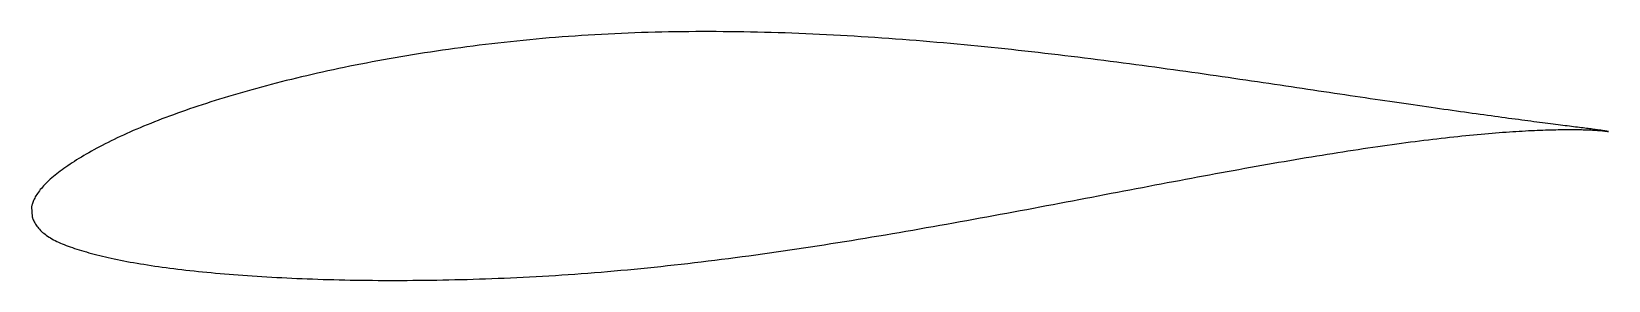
# Model space of a CAD drawing. Header units: metres. Extents: x -21.1 to 42.9, y -3.7 to 6.4.
import ezdxf

# ---------------------------------------------------------------- set-up
doc = ezdxf.new("R2010")
doc.units = ezdxf.units.M

msp = doc.modelspace()

# ---------------------------------------------------------------- linework, layer by layer
msp.add_lwpolyline([(42.898, 2.317), (42.897, 2.317), (42.893, 2.318), (42.887, 2.32), (42.879, 2.322), (42.867, 2.324), (42.854, 2.326), (42.838, 2.329), (42.819, 2.333), (42.798, 2.336), (42.775, 2.34), (42.749, 2.344), (42.721, 2.348), (42.69, 2.353), (42.657, 2.358), (42.621, 2.363), (42.583, 2.369), (42.543, 2.374), (42.5, 2.38), (42.454, 2.387), (42.406, 2.393), (42.356, 2.4), (42.304, 2.407), (42.249, 2.414), (42.191, 2.422), (42.131, 2.43), (42.069, 2.438), (42.004, 2.446), (41.937, 2.455), (41.868, 2.464), (41.796, 2.473), (41.722, 2.482), (41.645, 2.492), (41.566, 2.502), (41.485, 2.512), (41.401, 2.523), (41.315, 2.534), (41.227, 2.545), (41.136, 2.556), (41.043, 2.568), (40.948, 2.58), (40.85, 2.593), (40.75, 2.605), (40.648, 2.618), (40.543, 2.632), (40.437, 2.645), (40.327, 2.659), (40.216, 2.673), (40.103, 2.688), (39.987, 2.703), (39.868, 2.718), (39.748, 2.734), (39.626, 2.75), (39.501, 2.766), (39.374, 2.783), (39.244, 2.8), (39.113, 2.817), (38.98, 2.835), (38.844, 2.853), (38.706, 2.871), (38.566, 2.89), (38.424, 2.909), (38.279, 2.929), (38.133, 2.949), (37.984, 2.969), (37.834, 2.99), (37.681, 3.011), (37.526, 3.032), (37.369, 3.054), (37.211, 3.076), (37.05, 3.098), (36.887, 3.121), (36.722, 3.144), (36.555, 3.168), (36.386, 3.192), (36.215, 3.216), (36.042, 3.241), (35.867, 3.266), (35.691, 3.291), (35.512, 3.317), (35.331, 3.343), (35.149, 3.369), (34.965, 3.395), (34.778, 3.423), (34.59, 3.45), (34.4, 3.478), (34.209, 3.506), (34.015, 3.534), (33.82, 3.563), (33.623, 3.591), (33.424, 3.621), (33.223, 3.65), (33.021, 3.68), (32.817, 3.71), (32.611, 3.741), (32.404, 3.771), (32.195, 3.802), (31.984, 3.833), (31.772, 3.865), (31.558, 3.897), (31.342, 3.929), (31.125, 3.961), (30.906, 3.994), (30.686, 4.026), (30.464, 4.059), (30.241, 4.092), (30.016, 4.126), (29.79, 4.159), (29.562, 4.193), (29.333, 4.227), (29.102, 4.261), (28.87, 4.295), (28.637, 4.329), (28.402, 4.364), (28.166, 4.399), (27.928, 4.433), (27.689, 4.468), (27.449, 4.503), (27.208, 4.537), (26.965, 4.572), (26.721, 4.607), (26.476, 4.642), (26.23, 4.677), (25.982, 4.712), (25.733, 4.747), (25.484, 4.782), (25.233, 4.817), (24.98, 4.852), (24.727, 4.887), (24.473, 4.921), (24.218, 4.956), (23.961, 4.991), (23.704, 5.025), (23.446, 5.059), (23.187, 5.093), (22.926, 5.127), (22.665, 5.161), (22.403, 5.195), (22.14, 5.228), (21.876, 5.261), (21.612, 5.294), (21.346, 5.327), (21.08, 5.359), (20.813, 5.391), (20.545, 5.423), (20.277, 5.455), (20.007, 5.486), (19.737, 5.517), (19.467, 5.548), (19.195, 5.578), (18.923, 5.608), (18.651, 5.637), (18.378, 5.667), (18.104, 5.695), (17.83, 5.723), (17.555, 5.751), (17.28, 5.778), (17.004, 5.805), (16.728, 5.832), (16.451, 5.857), (16.174, 5.883), (15.897, 5.907), (15.619, 5.932), (15.34, 5.956), (15.062, 5.979), (14.783, 6.001), (14.504, 6.024), (14.225, 6.045), (13.945, 6.066), (13.665, 6.086), (13.385, 6.106), (13.105, 6.125), (12.824, 6.144), (12.544, 6.162), (12.263, 6.179), (11.982, 6.195), (11.701, 6.211), (11.421, 6.226), (11.14, 6.241), (10.859, 6.254), (10.578, 6.267), (10.297, 6.28), (10.016, 6.291), (9.736, 6.302), (9.455, 6.312), (9.175, 6.321), (8.894, 6.329), (8.614, 6.337), (8.334, 6.344), (8.054, 6.35), (7.775, 6.355), (7.496, 6.359), (7.217, 6.362), (6.938, 6.365), (6.66, 6.366), (6.382, 6.367), (6.104, 6.367), (5.827, 6.366), (5.55, 6.365), (5.274, 6.362), (4.998, 6.358), (4.722, 6.353), (4.447, 6.348), (4.173, 6.341), (3.899, 6.334), (3.626, 6.325), (3.353, 6.316), (3.081, 6.306), (2.809, 6.294), (2.538, 6.282), (2.268, 6.269), (1.998, 6.255), (1.729, 6.24), (1.461, 6.224), (1.194, 6.207), (0.927, 6.189), (0.662, 6.17), (0.397, 6.151), (0.132, 6.13), (-0.131, 6.109), (-0.394, 6.086), (-0.655, 6.063), (-0.916, 6.038), (-1.176, 6.013), (-1.434, 5.987), (-1.692, 5.96), (-1.949, 5.933), (-2.205, 5.904), (-2.46, 5.875), (-2.714, 5.844), (-2.967, 5.813), (-3.218, 5.782), (-3.469, 5.749), (-3.718, 5.716), (-3.967, 5.682), (-4.214, 5.647), (-4.46, 5.612), (-4.705, 5.576), (-4.949, 5.539), (-5.191, 5.502), (-5.432, 5.464), (-5.672, 5.425), (-5.911, 5.386), (-6.148, 5.346), (-6.384, 5.305), (-6.619, 5.264), (-6.852, 5.223), (-7.084, 5.18), (-7.315, 5.137), (-7.544, 5.094), (-7.772, 5.05), (-7.999, 5.006), (-8.224, 4.961), (-8.447, 4.915), (-8.669, 4.869), (-8.89, 4.822), (-9.109, 4.775), (-9.326, 4.728), (-9.542, 4.679), (-9.756, 4.631), (-9.969, 4.582), (-10.18, 4.532), (-10.39, 4.482), (-10.598, 4.432), (-10.804, 4.381), (-11.009, 4.33), (-11.212, 4.278), (-11.413, 4.226), (-11.612, 4.173), (-11.81, 4.12), (-12.006, 4.067), (-12.201, 4.014), (-12.393, 3.96), (-12.584, 3.905), (-12.773, 3.851), (-12.96, 3.796), (-13.146, 3.741), (-13.329, 3.685), (-13.511, 3.63), (-13.691, 3.574), (-13.869, 3.518), (-14.045, 3.461), (-14.219, 3.405), (-14.392, 3.348), (-14.562, 3.291), (-14.731, 3.233), (-14.897, 3.176), (-15.061, 3.118), (-15.224, 3.06), (-15.385, 3.002), (-15.543, 2.944), (-15.7, 2.886), (-15.854, 2.827), (-16.007, 2.769), (-16.157, 2.71), (-16.306, 2.651), (-16.452, 2.592), (-16.596, 2.533), (-16.738, 2.474), (-16.878, 2.415), (-17.016, 2.355), (-17.152, 2.296), (-17.286, 2.237), (-17.417, 2.177), (-17.547, 2.117), (-17.674, 2.058), (-17.799, 1.998), (-17.922, 1.938), (-18.043, 1.878), (-18.161, 1.819), (-18.277, 1.759), (-18.392, 1.699), (-18.503, 1.639), (-18.613, 1.579), (-18.72, 1.52), (-18.826, 1.46), (-18.928, 1.401), (-19.029, 1.342), (-19.127, 1.283), (-19.224, 1.224), (-19.317, 1.166), (-19.409, 1.108), (-19.498, 1.05), (-19.585, 0.992), (-19.67, 0.935), (-19.752, 0.878), (-19.832, 0.822), (-19.91, 0.766), (-19.985, 0.71), (-20.058, 0.655), (-20.129, 0.6), (-20.197, 0.545), (-20.263, 0.491), (-20.327, 0.437), (-20.388, 0.383), (-20.447, 0.33), (-20.504, 0.277), (-20.558, 0.224), (-20.61, 0.171), (-20.659, 0.119), (-20.707, 0.067), (-20.751, 0.016), (-20.793, -0.036), (-20.833, -0.087), (-20.871, -0.137), (-20.906, -0.187), (-20.939, -0.236), (-20.969, -0.285), (-20.997, -0.333), (-21.022, -0.381), (-21.045, -0.427), (-21.066, -0.472), (-21.085, -0.516), (-21.101, -0.558), (-21.114, -0.597), (-21.126, -0.634), (-21.135, -0.667), (-21.142, -0.696), (-21.147, -0.718), (-21.15, -0.732), (-21.129, -1.141), (-21.128, -1.144), (-21.123, -1.154), (-21.117, -1.17), (-21.107, -1.192), (-21.094, -1.224), (-21.079, -1.26), (-21.061, -1.3), (-21.04, -1.342), (-21.017, -1.385), (-20.991, -1.428), (-20.963, -1.472), (-20.933, -1.515), (-20.9, -1.559), (-20.865, -1.601), (-20.827, -1.643), (-20.787, -1.685), (-20.745, -1.726), (-20.7, -1.766), (-20.653, -1.805), (-20.603, -1.844), (-20.551, -1.882), (-20.497, -1.92), (-20.44, -1.957), (-20.381, -1.993), (-20.32, -2.029), (-20.256, -2.064), (-20.19, -2.098), (-20.122, -2.132), (-20.051, -2.165), (-19.978, -2.198), (-19.903, -2.23), (-19.825, -2.262), (-19.745, -2.293), (-19.662, -2.324), (-19.577, -2.354), (-19.49, -2.385), (-19.401, -2.415), (-19.309, -2.445), (-19.215, -2.474), (-19.119, -2.504), (-19.021, -2.533), (-18.92, -2.562), (-18.817, -2.591), (-18.711, -2.62), (-18.604, -2.648), (-18.494, -2.676), (-18.382, -2.704), (-18.267, -2.732), (-18.151, -2.759), (-18.032, -2.787), (-17.911, -2.814), (-17.788, -2.84), (-17.663, -2.866), (-17.535, -2.892), (-17.405, -2.918), (-17.274, -2.943), (-17.14, -2.968), (-17.003, -2.992), (-16.865, -3.016), (-16.725, -3.039), (-16.583, -3.062), (-16.438, -3.085), (-16.292, -3.108), (-16.143, -3.13), (-15.992, -3.151), (-15.84, -3.172), (-15.685, -3.193), (-15.528, -3.214), (-15.369, -3.234), (-15.208, -3.254), (-15.046, -3.273), (-14.881, -3.292), (-14.714, -3.31), (-14.546, -3.329), (-14.375, -3.347), (-14.203, -3.364), (-14.028, -3.381), (-13.852, -3.398), (-13.674, -3.415), (-13.494, -3.431), (-13.312, -3.446), (-13.128, -3.461), (-12.943, -3.476), (-12.755, -3.49), (-12.566, -3.504), (-12.375, -3.518), (-12.183, -3.531), (-11.988, -3.544), (-11.792, -3.556), (-11.594, -3.568), (-11.394, -3.58), (-11.193, -3.591), (-10.99, -3.601), (-10.786, -3.612), (-10.579, -3.621), (-10.371, -3.631), (-10.162, -3.64), (-9.951, -3.648), (-9.738, -3.656), (-9.524, -3.663), (-9.308, -3.67), (-9.091, -3.676), (-8.872, -3.682), (-8.652, -3.688), (-8.43, -3.693), (-8.206, -3.697), (-7.982, -3.701), (-7.756, -3.704), (-7.528, -3.707), (-7.299, -3.709), (-7.069, -3.711), (-6.837, -3.712), (-6.604, -3.712), (-6.37, -3.713), (-6.134, -3.712), (-5.897, -3.711), (-5.659, -3.71), (-5.42, -3.707), (-5.179, -3.705), (-4.937, -3.702), (-4.694, -3.698), (-4.45, -3.694), (-4.205, -3.689), (-3.958, -3.683), (-3.71, -3.677), (-3.462, -3.671), (-3.212, -3.663), (-2.961, -3.656), (-2.709, -3.647), (-2.456, -3.638), (-2.202, -3.628), (-1.947, -3.617), (-1.691, -3.606), (-1.435, -3.594), (-1.177, -3.582), (-0.918, -3.569), (-0.659, -3.555), (-0.399, -3.54), (-0.137, -3.524), (0.125, -3.508), (0.387, -3.491), (0.651, -3.474), (0.915, -3.455), (1.18, -3.436), (1.446, -3.416), (1.713, -3.395), (1.98, -3.374), (2.247, -3.351), (2.516, -3.328), (2.785, -3.304), (3.055, -3.279), (3.325, -3.254), (3.595, -3.228), (3.867, -3.201), (4.139, -3.174), (4.411, -3.145), (4.684, -3.116), (4.957, -3.086), (5.23, -3.055), (5.504, -3.024), (5.779, -2.992), (6.054, -2.96), (6.329, -2.926), (6.604, -2.892), (6.88, -2.857), (7.156, -2.822), (7.432, -2.786), (7.709, -2.749), (7.986, -2.712), (8.263, -2.674), (8.54, -2.636), (8.817, -2.597), (9.094, -2.557), (9.372, -2.517), (9.65, -2.477), (9.927, -2.436), (10.205, -2.394), (10.483, -2.352), (10.761, -2.309), (11.039, -2.266), (11.317, -2.223), (11.594, -2.179), (11.872, -2.134), (12.15, -2.09), (12.427, -2.045), (12.705, -1.999), (12.982, -1.953), (13.259, -1.907), (13.536, -1.861), (13.813, -1.814), (14.089, -1.767), (14.365, -1.719), (14.641, -1.672), (14.917, -1.624), (15.192, -1.576), (15.467, -1.528), (15.742, -1.479), (16.016, -1.43), (16.29, -1.381), (16.564, -1.332), (16.837, -1.283), (17.109, -1.233), (17.381, -1.184), (17.653, -1.134), (17.924, -1.084), (18.195, -1.034), (18.465, -0.984), (18.734, -0.934), (19.003, -0.884), (19.271, -0.834), (19.539, -0.784), (19.806, -0.734), (20.072, -0.683), (20.338, -0.633), (20.603, -0.583), (20.867, -0.533), (21.13, -0.483), (21.393, -0.433), (21.655, -0.383), (21.916, -0.334), (22.176, -0.284), (22.435, -0.235), (22.694, -0.185), (22.951, -0.137), (23.208, -0.088), (23.464, -0.039), (23.719, 0.01), (23.972, 0.057), (24.225, 0.105), (24.477, 0.153), (24.728, 0.201), (24.978, 0.248), (25.227, 0.294), (25.474, 0.341), (25.721, 0.387), (25.966, 0.433), (26.211, 0.478), (26.454, 0.523), (26.696, 0.568), (26.937, 0.613), (27.177, 0.656), (27.415, 0.7), (27.652, 0.743), (27.888, 0.786), (28.123, 0.828), (28.356, 0.87), (28.588, 0.911), (28.819, 0.952), (29.048, 0.992), (29.277, 1.032), (29.503, 1.071), (29.729, 1.11), (29.952, 1.149), (30.175, 1.187), (30.396, 1.224), (30.615, 1.26), (30.833, 1.297), (31.05, 1.332), (31.265, 1.367), (31.479, 1.402), (31.691, 1.435), (31.901, 1.469), (32.11, 1.501), (32.317, 1.534), (32.523, 1.565), (32.727, 1.596), (32.93, 1.626), (33.13, 1.656), (33.33, 1.685), (33.527, 1.714), (33.723, 1.741), (33.917, 1.769), (34.109, 1.795), (34.3, 1.821), (34.488, 1.847), (34.675, 1.872), (34.861, 1.896), (35.044, 1.92), (35.226, 1.943), (35.406, 1.965), (35.584, 1.987), (35.76, 2.008), (35.934, 2.029), (36.106, 2.048), (36.277, 2.068), (36.446, 2.086), (36.612, 2.105), (36.777, 2.122), (36.94, 2.139), (37.101, 2.156), (37.259, 2.171), (37.416, 2.187), (37.571, 2.201), (37.724, 2.215), (37.875, 2.229), (38.024, 2.242), (38.17, 2.254), (38.315, 2.266), (38.458, 2.277), (38.598, 2.287), (38.737, 2.297), (38.873, 2.307), (39.008, 2.316), (39.14, 2.325), (39.27, 2.333), (39.398, 2.34), (39.523, 2.347), (39.647, 2.354), (39.768, 2.36), (39.888, 2.365), (40.005, 2.37), (40.119, 2.375), (40.232, 2.379), (40.342, 2.383), (40.451, 2.387), (40.557, 2.39), (40.66, 2.392), (40.762, 2.394), (40.861, 2.396), (40.958, 2.398), (41.052, 2.399), (41.145, 2.4), (41.235, 2.4), (41.322, 2.4), (41.408, 2.4), (41.491, 2.4), (41.572, 2.399), (41.65, 2.398), (41.726, 2.397), (41.8, 2.395), (41.872, 2.394), (41.941, 2.392), (42.007, 2.39), (42.072, 2.387), (42.134, 2.385), (42.193, 2.382), (42.25, 2.379), (42.305, 2.376), (42.358, 2.373), (42.408, 2.37), (42.455, 2.367), (42.501, 2.364), (42.543, 2.36), (42.584, 2.357), (42.622, 2.354), (42.657, 2.35), (42.69, 2.347), (42.721, 2.343), (42.749, 2.34), (42.775, 2.337), (42.798, 2.334), (42.819, 2.331), (42.838, 2.328), (42.854, 2.326), (42.867, 2.323), (42.879, 2.321), (42.887, 2.32), (42.893, 2.318), (42.897, 2.317), (42.898, 2.317)], close=True)

doc.saveas('drawing.dxf')
